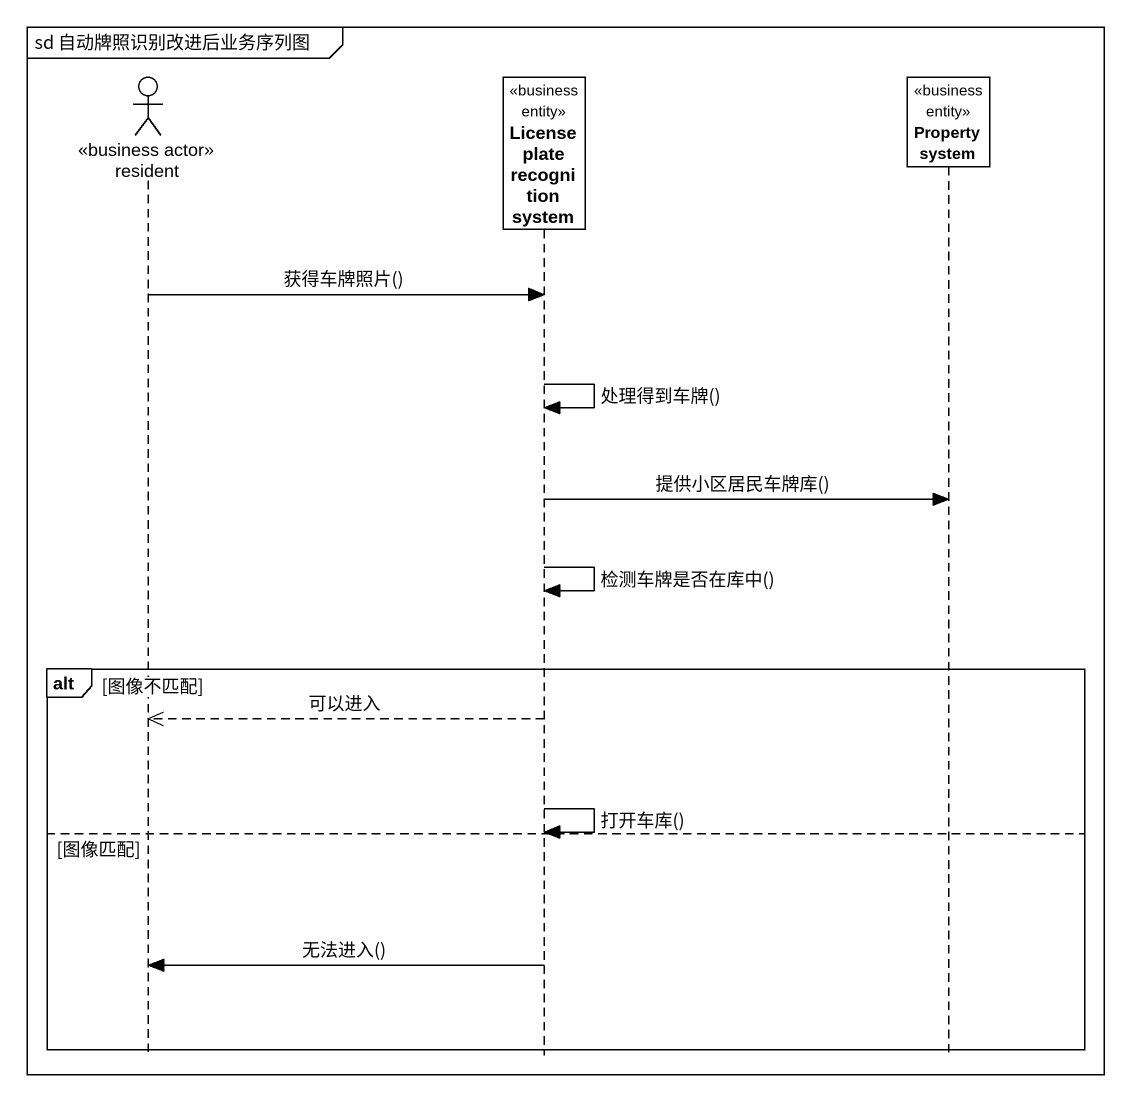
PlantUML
@startuml
mainframe sd 自动牌照识别改进后业务序列图
hide footbox
actor resident <<business actor>>
participant "License plate recognition system" as License_plate_recognition <<business entity>>
participant "Property system" as Property_system <<business entity>>

resident -> License_plate_recognition : 获得车牌照片()
License_plate_recognition -> License_plate_recognition : 处理得到车牌()
License_plate_recognition -> Property_system : 提供小区居民车牌库()
License_plate_recognition -> License_plate_recognition : 检测车牌是否在库中()
alt 图像不匹配
  License_plate_recognition -->> resident : 可以进入
  License_plate_recognition -> License_plate_recognition : 打开车库()
else 图像匹配
  License_plate_recognition -> resident : 无法进入()
end
@enduml
